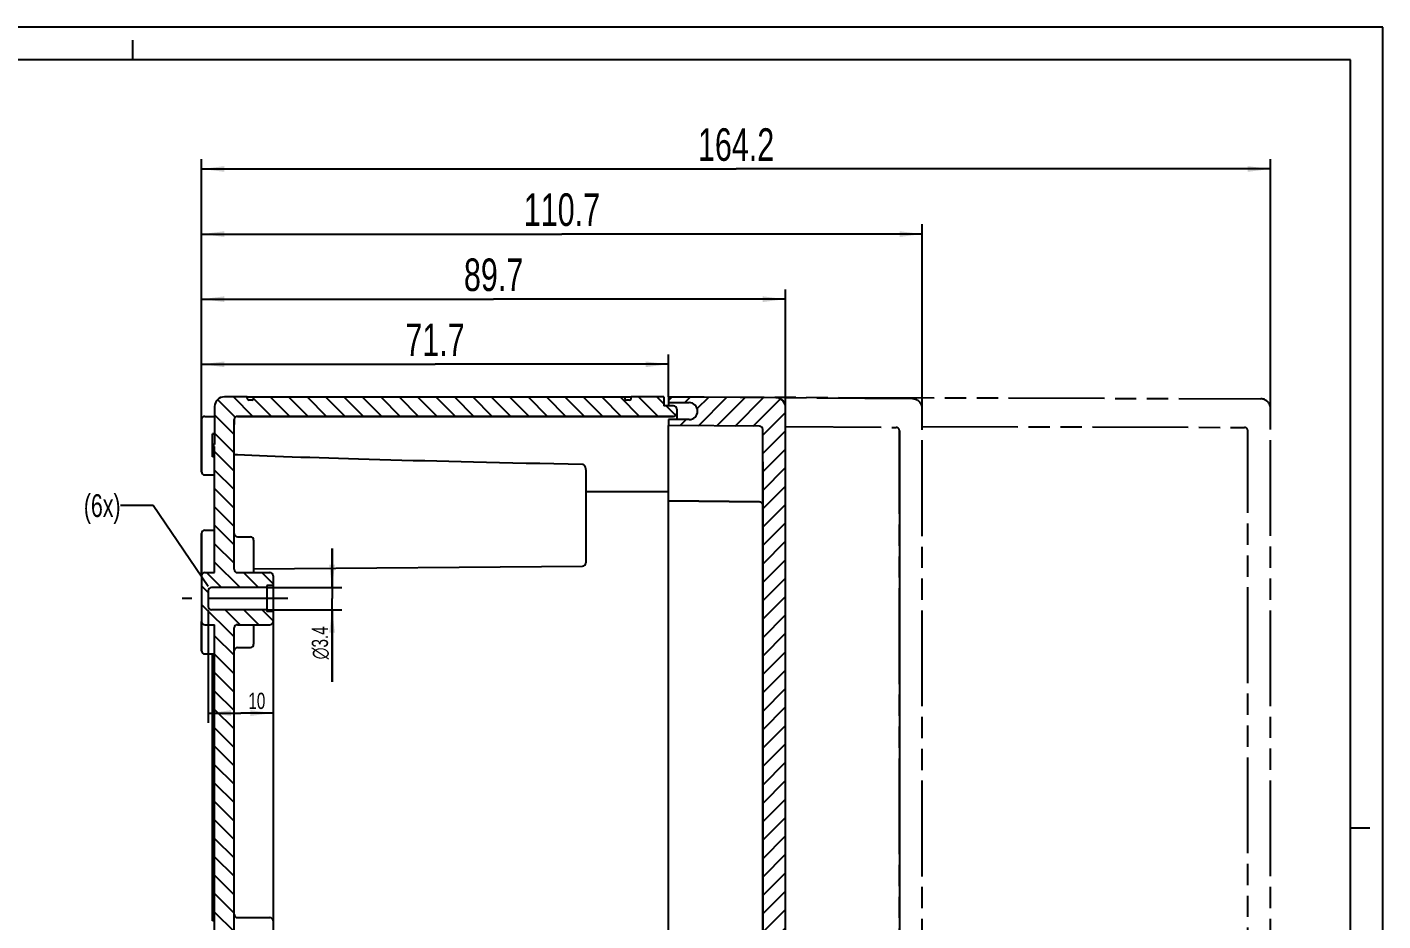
# Model space of a CAD drawing. Header units: millimetres. Extents: x 0 to 594, y 0 to 420.
# Drawn here: x 385.7 to 594, y 282.7 to 420 of the extents above; entities that cross this region are included whole.
import ezdxf

# ---------------------------------------------------------------- set-up
doc = ezdxf.new("R2010")
doc.units = ezdxf.units.MM
doc.header["$LTSCALE"] = 32.67
doc.linetypes.add('CENTER', pattern=[0.6, 0.375, -0.075, 0.075, -0.075])
doc.linetypes.add('PHANTOM', pattern=[0.8, 0.45, -0.05, 0.1, -0.05, 0.1, -0.05])
doc.layers.get('0').update_dxf_attribs({"linetype": 'CONTINUOUS'})
for name, color, linetype in [('ACHSEN-DOME', 7, 'CONTINUOUS'), ('AUSFORMSCHRAEGEN', 7, 'CONTINUOUS'), ('KURVEN', 7, 'CONTINUOUS'), ('RUNDUNGEN', 7, 'CONTINUOUS'), ('ZEICHNUNGSBEMASSUNGEN', 7, 'CONTINUOUS')]:
    doc.layers.add(name, color=color, linetype=linetype)
doc.styles.get("Standard").update_dxf_attribs({"font": 'txt', "width": 0.7})
doc.styles.add('TEXTSTYLE_2', font='gdt', dxfattribs={"width": 0.7})
doc.dimstyles.new('DIMSTYLE_6', dxfattribs={"dimtxt": 5, "dimasz": 3.5, "dimexe": 0.18, "dimexo": 0.0625, "dimgap": 0.09, "dimtad": 1, "dimdec": 1, "dimdsep": 46, "dimtxsty": 'Standard', "dimblk": '_FILLED', "dimblk1": '_FILLED', "dimblk2": '_FILLED', "dimcen": 0.09, "dimclrt": 5, "dimadec": 0, "dimazin": 0, "dimtp": 0.3, "dimtm": 0.3, "dimtfac": 1, "dimtdec": 1, "dimtofl": 0, "dimtmove": 0, "dimatfit": 3, "dimldrblk": '_FILLED', "dimfxl": 1, "dimtolj": 1, "dimarcsym": 0})
doc.dimstyles.new('DIMSTYLE_7', dxfattribs={"dimtxt": 5, "dimasz": 3.5, "dimexe": 0.18, "dimexo": 0.0625, "dimgap": 0.09, "dimtad": 1, "dimdec": 1, "dimdsep": 46, "dimtxsty": 'Standard', "dimblk": '_FILLED', "dimblk1": '_FILLED', "dimblk2": '_FILLED', "dimcen": 0.09, "dimclrt": 5, "dimadec": 0, "dimazin": 0, "dimtp": 0.5, "dimtm": 0.5, "dimtfac": 1, "dimtdec": 1, "dimtofl": 0, "dimtmove": 0, "dimatfit": 3, "dimldrblk": '_FILLED', "dimfxl": 1, "dimtolj": 1, "dimarcsym": 0})
doc.dimstyles.new('DIMSTYLE_8', dxfattribs={"dimtxt": 2.5, "dimasz": 3.5, "dimexe": 0.18, "dimexo": 0.0625, "dimgap": 0.09, "dimtad": 1, "dimdec": 3, "dimdsep": 46, "dimtxsty": 'Standard', "dimblk": '_FILLED', "dimblk1": '_FILLED', "dimblk2": '_FILLED', "dimcen": 0.09, "dimclrt": 5, "dimadec": 0, "dimazin": 0, "dimtp": 0.1, "dimtm": 0.1, "dimtfac": 1, "dimtdec": 3, "dimtofl": 0, "dimtmove": 0, "dimatfit": 3, "dimldrblk": '_FILLED', "dimfxl": 1, "dimtolj": 1, "dimarcsym": 0})
doc.dimstyles.new('DIMSTYLE_9', dxfattribs={"dimtxt": 2.5, "dimasz": 3.5, "dimexe": 0.18, "dimexo": 0.0625, "dimgap": 0.09, "dimtad": 1, "dimdec": 3, "dimdsep": 46, "dimtxsty": 'Standard', "dimblk": '_FILLED', "dimblk1": '_FILLED', "dimblk2": '_FILLED', "dimcen": 0.09, "dimclrt": 5, "dimadec": 0, "dimazin": 0, "dimtp": 0.2, "dimtm": 0.2, "dimtfac": 1, "dimtdec": 3, "dimtofl": 0, "dimtmove": 0, "dimatfit": 3, "dimldrblk": '_FILLED', "dimfxl": 1, "dimtolj": 1, "dimarcsym": 0})
doc.dimstyles.get("Standard").update_dxf_attribs({"dimtxt": 2.5, "dimasz": 3.5, "dimexe": 0.18, "dimexo": 0.0625, "dimgap": 0.09, "dimtad": 1, "dimdec": 3, "dimdsep": 46, "dimtxsty": 'Standard', "dimblk": '_FILLED', "dimblk1": '_FILLED', "dimblk2": '_FILLED', "dimcen": 0.09, "dimclrt": 5, "dimadec": 0, "dimazin": 0, "dimtol": 1, "dimtp": 0.005, "dimtm": 0.005, "dimtfac": 1, "dimtdec": 3, "dimtofl": 0, "dimtmove": 0, "dimatfit": 3, "dimldrblk": '_FILLED', "dimfxl": 1, "dimtolj": 1, "dimarcsym": 0})

# ---------------------------------------------------------------- blocks, each defined once
blk = doc.blocks.new('_FILLED')
at = {"color": 0, "linetype": 'ByBlock'}
blk.add_solid([(0, 0), (-1, 0.125), (-1, -0.125)], dxfattribs=at)
blk = doc.blocks.new('*D34')
at = {"layer": 'ZEICHNUNGSBEMASSUNGEN', "color": 2, "linetype": 'Continuous'}
for p, q in [((498.75, 353.21), (498.75, 171.71)), ((423.55, 335.71), (423.55, 171.71)), ((423.55, 173.21), (461.15, 173.21)), ((498.75, 173.21), (461.15, 173.21))]:
    blk.add_line(p, q, dxfattribs=at)
at = {"layer": 'ZEICHNUNGSBEMASSUNGEN', "color": 2, "linetype": 'Continuous', "xscale": 3.5, "yscale": 3.5, "zscale": 3.5, "rotation": 180}
blk.add_blockref('_FILLED', (423.55, 173.21), dxfattribs=at)
at = {"layer": 'ZEICHNUNGSBEMASSUNGEN', "color": 2, "linetype": 'Continuous', "xscale": 3.5, "yscale": 3.5, "zscale": 3.5}
blk.add_blockref('_FILLED', (498.75, 173.21), dxfattribs=at)
at = {"layer": 'ZEICHNUNGSBEMASSUNGEN', "color": 5, "linetype": 'Continuous', "insert": (461.15, 179.46), "char_height": 5, "width": 14.2857, "attachment_point": 2, "line_spacing_factor": 0.9}
blk.add_mtext('75.2', dxfattribs=at)
blk = doc.blocks.new('*D35')
at = {"layer": 'ZEICHNUNGSBEMASSUNGEN', "color": 2, "linetype": 'Continuous'}
for p, q in [((519.75, 358.01), (519.75, 161.71)), ((423.55, 335.71), (423.55, 161.71)), ((423.55, 163.21), (471.65, 163.21)), ((519.75, 163.21), (471.65, 163.21))]:
    blk.add_line(p, q, dxfattribs=at)
at = {"layer": 'ZEICHNUNGSBEMASSUNGEN', "color": 2, "linetype": 'Continuous', "xscale": 3.5, "yscale": 3.5, "zscale": 3.5, "rotation": 180}
blk.add_blockref('_FILLED', (423.55, 163.21), dxfattribs=at)
at = {"layer": 'ZEICHNUNGSBEMASSUNGEN', "color": 2, "linetype": 'Continuous', "xscale": 3.5, "yscale": 3.5, "zscale": 3.5}
blk.add_blockref('_FILLED', (519.75, 163.21), dxfattribs=at)
at = {"layer": 'ZEICHNUNGSBEMASSUNGEN', "color": 5, "linetype": 'Continuous', "insert": (471.65, 169.46), "char_height": 5, "width": 14.6429, "attachment_point": 2, "line_spacing_factor": 0.9}
blk.add_mtext('96.2', dxfattribs=at)
blk = doc.blocks.new('*D36')
at = {"layer": 'ZEICHNUNGSBEMASSUNGEN', "color": 2, "linetype": 'Continuous'}
for p, q in [((423.55, 335.71), (423.55, 151.71)), ((573.25, 188.57), (573.25, 151.71)), ((423.55, 153.21), (498.4, 153.21)), ((573.25, 153.21), (498.4, 153.21))]:
    blk.add_line(p, q, dxfattribs=at)
at = {"layer": 'ZEICHNUNGSBEMASSUNGEN', "color": 2, "linetype": 'Continuous', "xscale": 3.5, "yscale": 3.5, "zscale": 3.5, "rotation": 180}
blk.add_blockref('_FILLED', (423.55, 153.21), dxfattribs=at)
at = {"layer": 'ZEICHNUNGSBEMASSUNGEN', "color": 2, "linetype": 'Continuous', "xscale": 3.5, "yscale": 3.5, "zscale": 3.5}
blk.add_blockref('_FILLED', (573.25, 153.21), dxfattribs=at)
at = {"layer": 'ZEICHNUNGSBEMASSUNGEN', "color": 5, "linetype": 'Continuous', "insert": (498.4, 159.46), "char_height": 5, "width": 17.5, "attachment_point": 2, "line_spacing_factor": 0.9}
blk.add_mtext('149.7', dxfattribs=at)
blk = doc.blocks.new('*D37')
at = {"layer": 'ZEICHNUNGSBEMASSUNGEN', "color": 2, "linetype": 'Continuous'}
for p, q in [((412.55, 358.21), (412.55, 369.71)), ((484.25, 363.21), (484.25, 369.71)), ((412.55, 368.21), (448.4, 368.21)), ((484.25, 368.21), (448.4, 368.21))]:
    blk.add_line(p, q, dxfattribs=at)
at = {"layer": 'ZEICHNUNGSBEMASSUNGEN', "color": 2, "linetype": 'Continuous', "xscale": 3.5, "yscale": 3.5, "zscale": 3.5, "rotation": 180}
blk.add_blockref('_FILLED', (412.55, 368.21), dxfattribs=at)
at = {"layer": 'ZEICHNUNGSBEMASSUNGEN', "color": 2, "linetype": 'Continuous', "xscale": 3.5, "yscale": 3.5, "zscale": 3.5}
blk.add_blockref('_FILLED', (484.25, 368.21), dxfattribs=at)
at = {"layer": 'ZEICHNUNGSBEMASSUNGEN', "color": 5, "linetype": 'Continuous', "insert": (448.4, 374.46), "char_height": 5, "width": 13.5714, "attachment_point": 2, "line_spacing_factor": 0.9}
blk.add_mtext('71.7', dxfattribs=at)
blk = doc.blocks.new('*D38')
at = {"layer": 'ZEICHNUNGSBEMASSUNGEN', "color": 2, "linetype": 'Continuous'}
for p, q in [((412.55, 358.21), (412.55, 389.71)), ((523.25, 361.36), (523.25, 389.71)), ((412.55, 388.21), (467.9, 388.21)), ((523.25, 388.21), (467.9, 388.21))]:
    blk.add_line(p, q, dxfattribs=at)
at = {"layer": 'ZEICHNUNGSBEMASSUNGEN', "color": 2, "linetype": 'Continuous', "xscale": 3.5, "yscale": 3.5, "zscale": 3.5, "rotation": 180}
blk.add_blockref('_FILLED', (412.55, 388.21), dxfattribs=at)
at = {"layer": 'ZEICHNUNGSBEMASSUNGEN', "color": 2, "linetype": 'Continuous', "xscale": 3.5, "yscale": 3.5, "zscale": 3.5}
blk.add_blockref('_FILLED', (523.25, 388.21), dxfattribs=at)
at = {"layer": 'ZEICHNUNGSBEMASSUNGEN', "color": 5, "linetype": 'Continuous', "insert": (467.9, 394.46), "char_height": 5, "width": 16.4286, "attachment_point": 2, "line_spacing_factor": 0.9}
blk.add_mtext('110.7', dxfattribs=at)
blk = doc.blocks.new('*D39')
at = {"layer": 'ZEICHNUNGSBEMASSUNGEN', "color": 2, "linetype": 'Continuous'}
for p, q in [((412.55, 353.21), (412.55, 399.71)), ((412.55, 398.21), (494.65, 398.21)), ((576.75, 398.21), (494.65, 398.21)), ((576.75, 361.4), (576.75, 399.71))]:
    blk.add_line(p, q, dxfattribs=at)
at = {"layer": 'ZEICHNUNGSBEMASSUNGEN', "color": 2, "linetype": 'Continuous', "xscale": 3.5, "yscale": 3.5, "zscale": 3.5, "rotation": 180}
blk.add_blockref('_FILLED', (412.55, 398.21), dxfattribs=at)
at = {"layer": 'ZEICHNUNGSBEMASSUNGEN', "color": 2, "linetype": 'Continuous', "xscale": 3.5, "yscale": 3.5, "zscale": 3.5}
blk.add_blockref('_FILLED', (576.75, 398.21), dxfattribs=at)
at = {"layer": 'ZEICHNUNGSBEMASSUNGEN', "color": 5, "linetype": 'Continuous', "insert": (494.65, 404.46), "char_height": 5, "width": 17.5, "attachment_point": 2, "line_spacing_factor": 0.9}
blk.add_mtext('164.2', dxfattribs=at)
blk = doc.blocks.new('*D40')
at = {"layer": 'ZEICHNUNGSBEMASSUNGEN', "color": 2, "linetype": 'Continuous'}
for p, q in [((412.55, 353.21), (412.55, 379.71)), ((502.25, 353.21), (502.25, 379.71)), ((412.55, 378.21), (457.4, 378.21)), ((502.25, 378.21), (457.4, 378.21))]:
    blk.add_line(p, q, dxfattribs=at)
at = {"layer": 'ZEICHNUNGSBEMASSUNGEN', "color": 2, "linetype": 'Continuous', "xscale": 3.5, "yscale": 3.5, "zscale": 3.5, "rotation": 180}
blk.add_blockref('_FILLED', (412.55, 378.21), dxfattribs=at)
at = {"layer": 'ZEICHNUNGSBEMASSUNGEN', "color": 2, "linetype": 'Continuous', "xscale": 3.5, "yscale": 3.5, "zscale": 3.5}
blk.add_blockref('_FILLED', (502.25, 378.21), dxfattribs=at)
at = {"layer": 'ZEICHNUNGSBEMASSUNGEN', "color": 5, "linetype": 'Continuous', "insert": (457.4, 384.46), "char_height": 5, "width": 14.6429, "attachment_point": 2, "line_spacing_factor": 0.9}
blk.add_mtext('89.7', dxfattribs=at)
blk = doc.blocks.new('*D43')
at = {"layer": 'ZEICHNUNGSBEMASSUNGEN', "color": 2, "linetype": 'Continuous'}
for p, q in [((432.59, 333.91), (432.59, 339.91)), ((432.59, 339.91), (432.59, 332.21)), ((422.55, 333.91), (434.09, 333.91)), ((432.59, 319.45), (432.59, 332.21)), ((422.55, 330.51), (434.09, 330.51)), ((432.59, 330.51), (432.59, 319.45))]:
    blk.add_line(p, q, dxfattribs=at)
at = {"layer": 'ZEICHNUNGSBEMASSUNGEN', "color": 2, "linetype": 'Continuous', "xscale": 3.5, "yscale": 3.5, "zscale": 3.5}
for p, rotation in [((432.59, 333.91), 270), ((432.59, 330.51), 90)]:
    blk.add_blockref('_FILLED', p, dxfattribs=dict(at, rotation=rotation))
at = {"layer": 'ZEICHNUNGSBEMASSUNGEN', "color": 5, "linetype": 'Continuous', "insert": (429.47, 327.96), "char_height": 2.5, "width": 8.5119, "attachment_point": 3, "rotation": 90, "line_spacing_factor": 0.9, "style": 'TEXTSTYLE_2'}
blk.add_mtext('{\\Fgdt;n}\\Ftxt;3.4', dxfattribs=at)
blk = doc.blocks.new('*D44')
at = {"layer": 'ZEICHNUNGSBEMASSUNGEN', "color": 2, "linetype": 'Continuous'}
for p, q in [((423.55, 334.21), (423.55, 313.13)), ((413.55, 330.46), (413.55, 313.13)), ((413.55, 314.63), (418.55, 314.63)), ((423.55, 314.63), (418.55, 314.63))]:
    blk.add_line(p, q, dxfattribs=at)
at = {"layer": 'ZEICHNUNGSBEMASSUNGEN', "color": 2, "linetype": 'Continuous', "xscale": 3.5, "yscale": 3.5, "zscale": 3.5, "rotation": 180}
blk.add_blockref('_FILLED', (413.55, 314.63), dxfattribs=at)
at = {"layer": 'ZEICHNUNGSBEMASSUNGEN', "color": 2, "linetype": 'Continuous', "xscale": 3.5, "yscale": 3.5, "zscale": 3.5}
blk.add_blockref('_FILLED', (423.55, 314.63), dxfattribs=at)
at = {"layer": 'ZEICHNUNGSBEMASSUNGEN', "color": 5, "linetype": 'Continuous', "insert": (421.03, 317.76), "char_height": 2.5, "width": 3.3929, "attachment_point": 2, "line_spacing_factor": 0.9}
blk.add_mtext('10', dxfattribs=at)

msp = doc.modelspace()

# ---------------------------------------------------------------- hatches: boundary and pattern name
at = {"linetype": 'Continuous'}
h = msp.add_hatch(dxfattribs=at)
h.set_pattern_fill('DEFAULT__1', color=2, scale=2, angle=135, style=0, pattern_type=0)
h.set_pattern_definition([(135, (0, 0), (-1.4142136, -1.4142136), [])])
edge = h.paths.add_edge_path()
edge.add_line((414.5458, 184.7141), (414.5458, 193.2142))
edge.add_line((414.5458, 193.2142), (417.5458, 193.2142))
edge.add_line((417.5458, 186.7141), (417.5458, 193.2142))
edge.add_spline(control_points=[(417.5458, 186.7141), (417.5458, 186.4212), (417.7529, 186.2141), (418.0458, 186.2141)], knot_values=[0, 0, 0, 0, 1, 1, 1, 1], weights=[1, 0.80473785, 0.80473785, 1], degree=3, periodic=0)
edge.add_line((418.0458, 186.2141), (485.0458, 186.2141))
edge.add_spline(control_points=[(485.5458, 185.7141), (485.5458, 186.007), (485.3387, 186.2141), (485.0458, 186.2141)], knot_values=[0, 0, 0, 0, 1, 1, 1, 1], weights=[1, 0.80473785, 0.80473785, 1], degree=3, periodic=0)
edge.add_line((485.5458, 185.1141), (485.5458, 185.7141))
edge.add_spline(control_points=[(485.0458, 184.6141), (485.3387, 184.6141), (485.5458, 184.8212), (485.5458, 185.1141)], knot_values=[0, 0, 0, 0, 1, 1, 1, 1], weights=[1, 0.80473785, 0.80473785, 1], degree=3, periodic=0)
edge.add_line((483.5458, 184.6141), (485.0458, 184.6141))
edge.add_line((483.5458, 183.2141), (483.5458, 184.6141))
edge.add_line((478.5458, 183.2141), (483.5458, 183.2141))
edge.add_line((478.5458, 183.4141), (478.5458, 183.2141))
edge.add_spline(control_points=[(478.2458, 183.7141), (478.4215, 183.7141), (478.5458, 183.5898), (478.5458, 183.4141)], knot_values=[0, 0, 0, 0, 1, 1, 1, 1], weights=[1, 0.80473785, 0.80473785, 1], degree=3, periodic=0)
edge.add_line((478.2458, 183.7141), (477.8458, 183.7141))
edge.add_spline(control_points=[(477.8458, 183.7141), (477.6701, 183.7141), (477.5458, 183.5898), (477.5458, 183.4141)], knot_values=[0, 0, 0, 0, 1, 1, 1, 1], weights=[1, 0.80473785, 0.80473785, 1], degree=3, periodic=0)
edge.add_line((477.5458, 183.4141), (477.5458, 183.2141))
edge.add_line((420.5458, 183.2141), (477.5458, 183.2141))
edge.add_line((420.5458, 183.4141), (420.5458, 183.2141))
edge.add_spline(control_points=[(420.2458, 183.7141), (420.4215, 183.7141), (420.5458, 183.5898), (420.5458, 183.4141)], knot_values=[0, 0, 0, 0, 1, 1, 1, 1], weights=[1, 0.80473785, 0.80473785, 1], degree=3, periodic=0)
edge.add_line((420.2458, 183.7141), (419.8458, 183.7141))
edge.add_spline(control_points=[(419.8458, 183.7141), (419.6701, 183.7141), (419.5458, 183.5898), (419.5458, 183.4141)], knot_values=[0, 0, 0, 0, 1, 1, 1, 1], weights=[1, 0.80473785, 0.80473785, 1], degree=3, periodic=0)
edge.add_line((419.5458, 183.4141), (419.5458, 183.2141))
edge.add_line((416.0458, 183.2141), (419.5458, 183.2141))
edge.add_spline(control_points=[(414.5458, 184.7141), (414.5458, 183.8354), (415.1671, 183.2141), (416.0458, 183.2141)], knot_values=[0, 0, 0, 0, 1, 1, 1, 1], weights=[1, 0.80473785, 0.80473785, 1], degree=3, periodic=0)
edge = h.paths.add_edge_path()
edge.add_line((414.5458, 193.2142), (417.5458, 193.2142))
edge.add_line((414.5458, 193.2142), (417.5458, 193.2142))
edge = h.paths.add_edge_path()
edge.add_line((414.5458, 193.2142), (414.5458, 199.1641))
edge.add_line((414.5458, 199.1641), (414.5458, 201.6641))
edge.add_line((414.5458, 201.6641), (414.5458, 203.7141))
edge.add_line((413.0458, 203.7141), (414.5458, 203.7141))
edge.add_arc((413.0458, 204.2141), 0.5, 180, 270)
edge.add_line((412.5458, 204.2141), (412.5458, 210.4641))
edge.add_line((412.5458, 210.4641), (413.5458, 210.4641))
edge.add_line((413.5458, 210.4641), (413.5458, 215.9641))
edge.add_line((412.5458, 215.9641), (413.5458, 215.9641))
edge.add_line((412.5458, 215.9641), (412.5458, 222.2141))
edge.add_arc((413.0458, 222.2141), 0.5, 90, 180)
edge.add_line((413.0458, 222.7141), (414.5458, 222.7141))
edge.add_line((414.5458, 222.7141), (414.5458, 225.294))
edge.add_line((414.5458, 225.294), (417.5458, 225.294))
edge.add_line((417.5458, 222.2141), (417.5458, 225.294))
edge.add_arc((418.0458, 222.2141), 0.5, 180, 270)
edge.add_line((418.0458, 221.7141), (420.0458, 221.7141))
edge.add_arc((420.0458, 221.2141), 0.5, 360, 450)
edge.add_line((420.5458, 220.7141), (420.5458, 221.2141))
edge.add_arc((420.0458, 220.7141), 0.5, 270, 360)
edge.add_line((415.5458, 220.2141), (420.0458, 220.2141))
edge.add_line((415.5458, 215.9641), (415.5458, 220.2141))
edge.add_line((415.5458, 215.9641), (414.0458, 215.9641))
edge.add_line((414.0458, 215.9641), (415.0458, 214.9641))
edge.add_line((415.0458, 211.4641), (415.0458, 214.9641))
edge.add_line((414.0458, 210.4641), (415.0458, 211.4641))
edge.add_line((415.5458, 210.4641), (414.0458, 210.4641))
edge.add_line((415.5458, 206.2141), (415.5458, 210.4641))
edge.add_line((415.5458, 206.2141), (420.0458, 206.2141))
edge.add_arc((420.0458, 205.7141), 0.5, 360, 450)
edge.add_line((420.5458, 205.2141), (420.5458, 205.7141))
edge.add_arc((420.0458, 205.2141), 0.5, 270, 360)
edge.add_line((418.0458, 204.7141), (420.0458, 204.7141))
edge.add_arc((418.0458, 204.2141), 0.5, 90, 180)
edge.add_line((417.5458, 193.2142), (417.5458, 204.2141))
edge.add_line((414.5458, 193.2142), (417.5458, 193.2142))
edge = h.paths.add_edge_path()
edge.add_line((414.5458, 225.294), (417.5458, 225.294))
edge.add_line((414.5458, 225.294), (417.5458, 225.294))
edge = h.paths.add_edge_path()
edge.add_line((414.5458, 225.294), (414.5458, 328.2141))
edge.add_line((413.0458, 328.2141), (414.5458, 328.2141))
edge.add_arc((413.0458, 328.7141), 0.5, 180, 270)
edge.add_line((412.5458, 335.7141), (412.5458, 328.7141))
edge.add_arc((413.0458, 335.7141), 0.5, 90, 180)
edge.add_line((413.0458, 336.2141), (414.5458, 336.2141))
edge.add_line((414.5458, 336.2141), (414.5458, 353.214))
edge.add_line((414.5458, 353.214), (417.5458, 353.214))
edge.add_line((417.5458, 336.7141), (417.5458, 353.214))
edge.add_arc((418.0458, 336.7141), 0.5, 180, 270)
edge.add_line((418.0458, 336.2141), (423.0458, 336.2141))
edge.add_arc((423.0458, 335.7141), 0.5, 360, 450)
edge.add_line((423.5458, 335.7141), (423.5458, 334.2141))
edge.add_line((423.5458, 334.2141), (422.5458, 334.2141))
edge.add_line((422.5458, 334.2141), (422.5458, 333.9141))
edge.add_line((422.5458, 333.9141), (414.0458, 333.9141))
edge.add_arc((414.0458, 333.4141), 0.5, 90.000002, 179.999986)
edge.add_line((413.5458, 333.4141), (413.5458, 331.0141))
edge.add_arc((414.0458, 331.0141), 0.5, 180.000014, 269.999998)
edge.add_line((422.5458, 330.5141), (414.0458, 330.5141))
edge.add_line((422.5458, 330.5141), (422.5458, 330.2141))
edge.add_line((423.5458, 330.2141), (422.5458, 330.2141))
edge.add_line((423.5458, 330.2141), (423.5458, 328.7141))
edge.add_arc((423.0458, 328.7141), 0.5, 270, 360)
edge.add_line((418.0458, 328.2141), (423.0458, 328.2141))
edge.add_arc((418.0458, 327.7141), 0.5, 90, 180)
edge.add_line((417.5458, 225.294), (417.5458, 327.7141))
edge.add_line((414.5458, 225.294), (417.5458, 225.294))
edge = h.paths.add_edge_path()
edge.add_line((414.5458, 353.214), (417.5458, 353.214))
edge.add_line((414.5458, 353.214), (417.5458, 353.214))
edge = h.paths.add_edge_path()
edge.add_line((414.5458, 361.7141), (414.5458, 355.8641))
edge.add_spline(control_points=[(414.5458, 361.7141), (414.5458, 362.5928), (415.1671, 363.2141), (416.0458, 363.2141)], knot_values=[0, 0, 0, 0, 1, 1, 1, 1], weights=[1, 0.80473785, 0.80473785, 1], degree=3, periodic=0)
edge.add_line((416.0458, 363.2141), (419.5458, 363.2141))
edge.add_line((419.5458, 363.0141), (419.5458, 363.2141))
edge.add_spline(control_points=[(419.8458, 362.7141), (419.6701, 362.7141), (419.5458, 362.8384), (419.5458, 363.0141)], knot_values=[0, 0, 0, 0, 1, 1, 1, 1], weights=[1, 0.80473785, 0.80473785, 1], degree=3, periodic=0)
edge.add_line((420.2458, 362.7141), (419.8458, 362.7141))
edge.add_spline(control_points=[(420.2458, 362.7141), (420.4215, 362.7141), (420.5458, 362.8384), (420.5458, 363.0141)], knot_values=[0, 0, 0, 0, 1, 1, 1, 1], weights=[1, 0.80473785, 0.80473785, 1], degree=3, periodic=0)
edge.add_line((420.5458, 363.0141), (420.5458, 363.2141))
edge.add_line((420.5458, 363.2141), (477.5458, 363.2141))
edge.add_line((477.5458, 363.0141), (477.5458, 363.2141))
edge.add_spline(control_points=[(477.8458, 362.7141), (477.6701, 362.7141), (477.5458, 362.8384), (477.5458, 363.0141)], knot_values=[0, 0, 0, 0, 1, 1, 1, 1], weights=[1, 0.80473785, 0.80473785, 1], degree=3, periodic=0)
edge.add_line((478.2458, 362.7141), (477.8458, 362.7141))
edge.add_spline(control_points=[(478.2458, 362.7141), (478.4215, 362.7141), (478.5458, 362.8384), (478.5458, 363.0141)], knot_values=[0, 0, 0, 0, 1, 1, 1, 1], weights=[1, 0.80473785, 0.80473785, 1], degree=3, periodic=0)
edge.add_line((478.5458, 363.0141), (478.5458, 363.2141))
edge.add_line((478.5458, 363.2141), (483.5458, 363.2141))
edge.add_line((483.5458, 363.2141), (483.5458, 361.8141))
edge.add_line((483.5458, 361.8141), (485.0458, 361.8141))
edge.add_spline(control_points=[(485.0458, 361.8141), (485.3387, 361.8141), (485.5458, 361.607), (485.5458, 361.3141)], knot_values=[0, 0, 0, 0, 1, 1, 1, 1], weights=[1, 0.80473785, 0.80473785, 1], degree=3, periodic=0)
edge.add_line((485.5458, 361.3141), (485.5458, 360.7141))
edge.add_spline(control_points=[(485.5458, 360.7141), (485.5458, 360.4212), (485.3387, 360.2141), (485.0458, 360.2141)], knot_values=[0, 0, 0, 0, 1, 1, 1, 1], weights=[1, 0.80473785, 0.80473785, 1], degree=3, periodic=0)
edge.add_line((418.0458, 360.2141), (485.0458, 360.2141))
edge.add_spline(control_points=[(417.5458, 359.7141), (417.5458, 360.007), (417.7529, 360.2141), (418.0458, 360.2141)], knot_values=[0, 0, 0, 0, 1, 1, 1, 1], weights=[1, 0.80473785, 0.80473785, 1], degree=3, periodic=0)
edge.add_line((417.5458, 359.7141), (417.5458, 353.214))
edge.add_line((414.5458, 353.214), (417.5458, 353.214))
edge.add_line((414.5458, 355.5641), (414.5458, 353.214))
edge.add_line((414.5458, 355.5641), (414.2458, 355.5641))
edge.add_line((414.2458, 355.8641), (414.2458, 355.5641))
edge.add_line((414.5458, 355.8641), (414.2458, 355.8641))
h = msp.add_hatch(dxfattribs=at)
h.set_pattern_fill('DEFAULT__2', color=2, scale=2, angle=45, style=0, pattern_type=0)
h.set_pattern_definition([(45, (0, 0), (-1.4142136, 1.4142136), [])])
edge = h.paths.add_edge_path()
edge.add_line((502.2458, 184.8581), (502.2458, 193.2142))
edge.add_spline(control_points=[(502.2458, 184.8581), (502.2458, 183.9855), (501.6315, 183.3658), (500.7589, 183.3582)], knot_values=[0, 0, 0, 0, 1, 1, 1, 1], weights=[1, 0.80679025, 0.80679025, 1], degree=3, periodic=0)
edge.add_line((500.7589, 183.3582), (484.2458, 183.2141))
edge.add_line((484.2458, 183.2141), (484.2458, 184.1141))
edge.add_line((484.2458, 184.1141), (487.4458, 184.1141))
edge.add_spline(control_points=[(487.4458, 184.1141), (490.0458, 184.1141), (490.0458, 186.7141), (487.4458, 186.7141)], knot_values=[0, 0, 0, 0, 1, 1, 1, 1], weights=[1, 0.33333333, 0.33333333, 1], degree=3, periodic=0)
edge.add_line((487.4458, 186.7141), (484.2458, 186.7141))
edge.add_line((484.2458, 186.7141), (484.2458, 187.6141))
edge.add_line((498.2502, 187.7363), (484.2458, 187.6141))
edge.add_spline(control_points=[(498.7458, 188.2363), (498.7458, 187.9454), (498.541, 187.7388), (498.2502, 187.7363)], knot_values=[0, 0, 0, 0, 1, 1, 1, 1], weights=[1, 0.80679025, 0.80679025, 1], degree=3, periodic=0)
edge.add_line((498.7458, 188.2363), (498.7458, 193.2142))
edge.add_line((498.7458, 193.2142), (502.2458, 193.2142))
edge = h.paths.add_edge_path()
edge.add_line((498.7458, 193.2142), (502.2458, 193.2142))
edge.add_line((498.7458, 193.2142), (502.2458, 193.2142))
edge = h.paths.add_edge_path()
edge.add_line((502.2458, 193.2142), (502.2458, 225.294))
edge.add_line((498.7458, 193.2142), (502.2458, 193.2142))
edge.add_line((498.7458, 193.2142), (498.7458, 225.294))
edge.add_line((498.7458, 225.294), (502.2458, 225.294))
edge = h.paths.add_edge_path()
edge.add_line((498.7458, 225.294), (502.2458, 225.294))
edge.add_line((498.7458, 225.294), (502.2458, 225.294))
edge = h.paths.add_edge_path()
edge.add_line((502.2458, 225.294), (502.2458, 353.214))
edge.add_line((498.7458, 225.294), (502.2458, 225.294))
edge.add_line((498.7458, 225.294), (498.7458, 353.214))
edge.add_line((498.7458, 353.214), (502.2458, 353.214))
edge = h.paths.add_edge_path()
edge.add_line((498.7458, 353.214), (502.2458, 353.214))
edge.add_line((498.7458, 353.214), (502.2458, 353.214))
edge = h.paths.add_edge_path()
edge.add_line((502.2458, 361.57), (502.2458, 353.214))
edge.add_line((498.7458, 353.214), (502.2458, 353.214))
edge.add_line((498.7458, 358.1919), (498.7458, 353.214))
edge.add_spline(control_points=[(498.7458, 358.1919), (498.7458, 358.4828), (498.541, 358.6893), (498.2502, 358.6919)], knot_values=[0, 0, 0, 0, 1, 1, 1, 1], weights=[1, 0.80679025, 0.80679025, 1], degree=3, periodic=0)
edge.add_line((498.2502, 358.6919), (484.2458, 358.8141))
edge.add_line((484.2458, 359.7141), (484.2458, 358.8141))
edge.add_line((487.4458, 359.7141), (484.2458, 359.7141))
edge.add_spline(control_points=[(487.4458, 362.3141), (490.0458, 362.3141), (490.0458, 359.7141), (487.4458, 359.7141)], knot_values=[0, 0, 0, 0, 1, 1, 1, 1], weights=[1, 0.33333333, 0.33333333, 1], degree=3, periodic=0)
edge.add_line((484.2458, 362.3141), (487.4458, 362.3141))
edge.add_line((484.2458, 363.2141), (484.2458, 362.3141))
edge.add_line((500.7589, 363.07), (484.2458, 363.2141))
edge.add_spline(control_points=[(502.2458, 361.57), (502.2458, 362.4427), (501.6315, 363.0624), (500.7589, 363.07)], knot_values=[0, 0, 0, 0, 1, 1, 1, 1], weights=[1, 0.80679025, 0.80679025, 1], degree=3, periodic=0)

# ---------------------------------------------------------------- linework, layer by layer
at = {"color": 2, "linetype": 'Continuous'}
for p, q in [((594, 420), (0, 420)), ((594, 0), (594, 420)), ((402, 415), (402, 418)), ((589, 297), (592, 297))]:
    msp.add_line(p, q, dxfattribs=at)
at = {"color": 7, "linetype": 'Continuous'}
for p, q in [((589, 415), (5, 415)), ((589, 5), (589, 415)), ((419.5458, 363.2141), (416.0458, 363.2141)), ((419.5458, 363.0141), (419.5458, 363.2141)), ((420.2458, 362.7141), (419.8458, 362.7141)), ((420.5458, 363.0141), (420.5458, 363.2141)), ((420.5458, 363.2141), (477.5458, 363.2141)), ((477.5458, 363.0141), (477.5458, 363.2141)), ((478.2458, 362.7141), (477.8458, 362.7141)), ((478.5458, 363.0141), (478.5458, 363.2141)), ((483.5458, 363.2141), (478.5458, 363.2141)), ((483.5458, 363.2141), (483.5458, 361.8141)), ((484.2458, 363.2141), (484.2458, 361.8141)), ((500.7589, 363.07), (484.2458, 363.2141)), ((414.5458, 361.7141), (414.5458, 355.8641)), ((485.0458, 361.8141), (483.5458, 361.8141)), ((484.2458, 362.3141), (487.4458, 362.3141)), ((485.5458, 361.3141), (485.5458, 360.7141)), ((488.7458, 361.0033), (488.7458, 361.0089)), ((502.2458, 184.8581), (502.2458, 361.57)), ((412.5458, 359.7141), (412.5458, 351.7141)), ((413.0458, 360.2141), (414.5458, 360.2141)), ((417.5458, 336.7141), (417.5458, 359.7141)), ((418.0458, 360.2141), (485.0458, 360.2141)), ((484.2458, 359.7141), (484.2458, 358.8141)), ((487.4458, 359.7141), (484.2458, 359.7141)), ((498.2502, 358.6919), (484.2458, 358.8141)), ((414.2458, 353.9689), (414.2458, 357.5073)), ((414.5458, 357.5073), (414.2458, 357.5073)), ((414.5458, 357.4737), (414.2458, 357.4737)), ((498.7458, 188.2363), (498.7458, 358.1919)), ((414.5458, 355.8641), (414.2458, 355.8641)), ((414.5458, 355.5641), (414.2458, 355.5641)), ((414.5458, 354.8643), (414.2458, 354.8643)), ((414.5458, 354.3314), (414.2458, 354.3314)), ((414.5458, 336.2141), (414.5458, 355.5641)), ((414.5458, 353.9689), (414.2458, 353.9689)), ((413.0458, 351.2141), (414.5458, 351.2141)), ((471.5458, 351.9249), (471.5458, 337.7148)), ((498.2502, 347.0919), (484.2458, 347.2141)), ((412.5458, 342.2111), (412.5458, 324.2141)), ((413.0458, 342.7141), (414.5458, 342.7141)), ((418.0458, 341.7141), (420.0458, 341.7141)), ((420.5458, 341.2113), (420.5458, 336.2141)), ((413.0458, 336.2141), (414.5458, 336.2141)), ((418.0458, 336.2141), (423.0458, 336.2141)), ((420.5458, 336.769), (471.0502, 337.2098)), ((423.5458, 335.7141), (423.5458, 328.7141)), ((413.5458, 333.4141), (413.5458, 331.0141)), ((422.5458, 333.9141), (414.0458, 333.9141)), ((422.5458, 334.2141), (422.5458, 330.2141)), ((423.5458, 334.2141), (422.5458, 334.2141)), ((422.5458, 330.5141), (414.0458, 330.5141)), ((423.5458, 330.2141), (422.5458, 330.2141)), ((413.0458, 328.2141), (414.5458, 328.2141)), ((414.5458, 222.7141), (414.5458, 328.2141)), ((417.5458, 222.2141), (417.5458, 327.7141)), ((418.0458, 328.2141), (423.0458, 328.2141)), ((420.5458, 328.2141), (420.5458, 325.2141)), ((413.0458, 323.7141), (414.5458, 323.7141)), ((414.2458, 282.7141), (414.2458, 323.7141)), ((418.0458, 324.7141), (420.0458, 324.7141)), ((414.5458, 282.7141), (414.2458, 282.7141)), ((418.0458, 283.2141), (423.0458, 283.2141)), ((423.5458, 282.7141), (423.5458, 277.2717))]:
    msp.add_line(p, q, dxfattribs=at)
for centre, radius, start, end in [((416.0458, 361.7141), 1.5, 90, 180), ((419.8458, 363.0141), 0.3, 180, 270), ((420.2458, 363.0141), 0.3, 270, 360), ((477.8458, 363.0141), 0.3, 180, 270), ((478.2458, 363.0141), 0.3, 270, 360), ((500.7458, 361.57), 1.5, 0, 89.5), ((485.0458, 361.3141), 0.5, 0, 90), ((485.0458, 360.7141), 0.5, 270, 360), ((487.4458, 361.0141), 1.3, 270, 90), ((413.0458, 359.7141), 0.5, 90, 180), ((418.0458, 359.7141), 0.5, 90, 180), ((498.2458, 358.1919), 0.5, 0, 89.5), ((413.0458, 351.7141), 0.5, 180, 270), ((413.0458, 342.2141), 0.5, 90, 180), ((418.0458, 342.2141), 0.5, 180, 270), ((420.0458, 341.2141), 0.5, 0, 90), ((471.0458, 337.7097), 0.5, 270.5, 360), ((413.0458, 335.7141), 0.5, 90, 180), ((418.0458, 336.7141), 0.5, 179.999999, 270), ((423.0458, 335.7141), 0.5, 0, 90), ((414.0458, 333.4141), 0.5, 90.000045, 179.999943), ((414.0458, 331.0141), 0.5, 180.000057, 269.999955), ((413.0458, 328.7141), 0.5, 180, 270), ((418.0458, 327.7141), 0.5, 90, 180), ((423.0458, 328.7141), 0.5, 270, 360), ((420.0458, 325.2141), 0.5, 270, 360), ((413.0458, 324.2141), 0.5, 180, 270), ((418.0458, 324.2141), 0.5, 90, 180), ((418.0458, 283.7141), 0.5, 180.000001, 270), ((423.0458, 282.7141), 0.5, 360, 90)]:
    msp.add_arc(centre, radius, start, end, dxfattribs=at)
at = {"layer": 'ACHSEN-DOME', "color": 7, "linetype": 'CENTER'}
msp.add_line((425.7729, 332.2141), (409.5458, 332.2141), dxfattribs=at)
at = {"layer": 'AUSFORMSCHRAEGEN', "color": 7, "linetype": 'Continuous'}
msp.add_line((484.2458, 347.2141), (484.2458, 355.7141), dxfattribs=at)
at = {"layer": 'KURVEN', "color": 2, "linetype": 'PHANTOM'}
for p, q in [((484.2458, 363.2141), (575.251, 362.8964)), ((521.7589, 362.8867), (500.7589, 363.07)), ((523.2455, 185.0113), (523.2455, 361.3567)), ((576.7458, 185.0318), (576.7458, 361.3964)), ((502.2458, 358.657), (519.2502, 358.5086)), ((523.2455, 358.678), (572.7475, 358.5052)), ((519.7458, 188.4196), (519.7458, 358.0086)), ((573.2458, 188.5695), (573.2458, 358.0052))]:
    msp.add_line(p, q, dxfattribs=at)
for centre, radius, start, end in [((521.7458, 361.3868), 1.5, 358.849558, 89.5), ((575.2458, 361.3964), 1.5, 0, 89.8), ((519.2458, 358.0086), 0.5, 0, 89.5), ((572.7458, 358.0052), 0.5, 0, 89.799998)]:
    msp.add_arc(centre, radius, start, end, dxfattribs=at)
at = {"layer": 'RUNDUNGEN', "color": 7, "linetype": 'Continuous'}
for p, q in [((419.5458, 363.2141), (478.5458, 363.2141)), ((500.7589, 363.07), (484.2458, 363.2141)), ((414.5458, 361.7141), (414.5458, 360.2141)), ((485.5458, 361.3141), (485.5458, 359.7141)), ((502.2458, 350.0182), (502.2458, 361.57)), ((412.5458, 351.7141), (412.5458, 359.7141)), ((417.5458, 359.7141), (417.5458, 358.9641)), ((485.0458, 360.2141), (418.0458, 360.2141)), ((484.2458, 355.7141), (484.2458, 358.8141)), ((498.2502, 358.6919), (484.2458, 358.8141)), ((498.7458, 346.5919), (498.7458, 355.7141)), ((471.5458, 351.9249), (471.5458, 337.7097)), ((414.5458, 342.7141), (414.5458, 349.6155)), ((484.2458, 348.6141), (471.5458, 348.6141)), ((484.2458, 199.2141), (484.2458, 347.2141)), ((484.2458, 347.2141), (498.2502, 347.0919)), ((412.5458, 335.7141), (412.5458, 342.2141)), ((420.5458, 341.2141), (420.5458, 336.2141)), ((412.5458, 324.2141), (412.5458, 328.7141)), ((420.5458, 328.2141), (420.5458, 325.2141))]:
    msp.add_line(p, q, dxfattribs=at)
for centre, radius, start, end in [((500.7458, 361.57), 1.5, 0, 89.5), ((485.0458, 361.3141), 0.5, 0, 90), ((418.0458, 359.7141), 0.5, 90, 180), ((498.2458, 358.1919), 0.5, 359.994113, 89.501136), ((418.0415, 354.2493), 0.0965, 87.455405, 90.04776), ((498.2458, 346.5919), 0.5, 0, 89.5)]:
    msp.add_arc(centre, radius, start, end, dxfattribs=at)
msp.add_ellipse((1216.372, 355.7141), major_axis=(813.5794, 0), ratio=0.00872687, start_param=-2.94764871, end_param=-2.72904459, dxfattribs=at)
for points, knots in [([(417.5458, 354.298), (417.5458, 354.2997), (417.5477, 354.3025), (417.5513, 354.3051), (417.5576, 354.3084), (417.5683, 354.3122), (417.5846, 354.3165), (417.6053, 354.3206), (417.6409, 354.3262), (417.6947, 354.3323), (417.7688, 354.338), (417.8535, 354.3424), (417.9456, 354.3451), (418.0091, 354.3458), (418.0414, 354.3458)], [0, 0, 0, 0, 0.01025514, 0.01768596, 0.02706223, 0.05206428, 0.08561085, 0.12760137, 0.17775142, 0.30080569, 0.45047356, 0.62126487, 0.8067841, 1, 1, 1, 1]), ([(471.0502, 352.8674), (471.0761, 352.8669), (471.1278, 352.8562), (471.1955, 352.8187), (471.2531, 352.7693), (471.318, 352.695), (471.383, 352.5922), (471.443, 352.4621), (471.4885, 352.3288), (471.521, 352.1943), (471.541, 352.0595), (471.5458, 351.9695), (471.5458, 351.9249)], [0, 0, 0, 0, 0.0682591, 0.13548527, 0.20152184, 0.26656209, 0.3942239, 0.51946221, 0.64255581, 0.76362211, 0.8827332, 1, 1, 1, 1])]:
    msp.add_open_spline(points, degree=3, knots=knots, dxfattribs=at)

# ---------------------------------------------------------------- texts
at = {"color": 5, "linetype": 'Continuous', "insert": (400.1009, 348.2544), "char_height": 3.5, "width": 8.25, "attachment_point": 3, "line_spacing_factor": 0.9}
msp.add_mtext('(6x)', dxfattribs=at)

# ---------------------------------------------------------------- dimensions: what is measured, and where the dimension line sits
at = {"layer": 'ZEICHNUNGSBEMASSUNGEN', "color": 2, "linetype": 'Continuous'}
for base, p1, p2, dimstyle, picture, middle in [((412.5458, 398.2141), (576.7458, 361.3964), (412.5458, 353.2141), 'DIMSTYLE_7', '*D39', (485.8958, 401.9641)), ((412.5458, 388.2141), (523.2455, 361.3567), (412.5458, 358.2141), 'DIMSTYLE_6', '*D38', (459.6814, 391.9641)), ((423.5458, 163.2141), (519.7458, 358.0086), (423.5458, 335.7141), 'DIMSTYLE_6', '*D35', (464.3244, 166.9641)), ((423.5458, 173.2141), (498.7458, 353.214), (423.5458, 335.7141), 'DIMSTYLE_6', '*D34', (454.0029, 176.9641)), ((423.5458, 153.2141), (573.2458, 188.5695), (423.5458, 335.7141), 'DIMSTYLE_7', '*D36', (489.6458, 156.9641)), ((413.5458, 314.6302), (423.5458, 334.2141), (413.5458, 330.4641), 'DIMSTYLE_9', '*D44', (419.3336, 316.5052))]:
    dim = msp.add_linear_dim(base=base, p1=p1, p2=p2, angle=180, dimstyle=dimstyle, dxfattribs=at)
    dim.commit()
    dim.dimension.update_dxf_attribs({"geometry": picture, "text_midpoint": middle, "dimtype": 160})
for base, p1, p2, picture, middle in [((502.2458, 378.2141), (412.5458, 353.2141), (502.2458, 353.214), '*D40', (450.0744, 381.9641)), ((484.2458, 368.2141), (412.5458, 358.2141), (484.2458, 363.2141), '*D37', (441.6101, 371.9641))]:
    dim = msp.add_linear_dim(base=base, p1=p1, p2=p2, dimstyle='DIMSTYLE_6', dxfattribs=at)
    dim.commit()
    dim.dimension.update_dxf_attribs({"geometry": picture, "text_midpoint": middle, "dimtype": 160})
dim = msp.add_linear_dim(base=(432.5935, 330.5141), p1=(422.5458, 333.9141), p2=(422.5458, 330.5141), angle=270, text='%%c<>', dimstyle='DIMSTYLE_8', dxfattribs=at)
dim.commit()
dim.dimension.update_dxf_attribs({"geometry": '*D43', "text_midpoint": (432.6255, 319.901), "dimtype": 160})

# ---------------------------------------------------------------- leaders
at = {"color": 2, "linetype": 'Continuous', "annotation_type": 0, "has_hookline": 1, "hookline_direction": 1, "text_width": 8.25}
msp.add_leader([(413.5458, 334.0513), (405.1009, 346.5044), (400.1009, 346.5044)], dimstyle='Standard', override={"dimtad": 0, "dimldrblk": 'NONE'}, dxfattribs=at)

doc.saveas('drawing.dxf')
